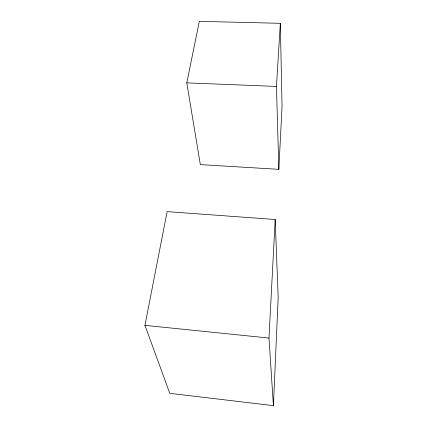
<?xml version="1.0" encoding="UTF-8"?>
<svg xmlns="http://www.w3.org/2000/svg" width="427" height="427" viewBox="0 0 427 427"><rect width="100%" height="100%" fill="white"/><g stroke="black" fill="none" stroke-linecap="round" stroke-linejoin="round"><path stroke-width="0.64" d="M273.419 405.65L278.185 297.251L275.185 219.499L167.133 211.632L144.95 325.358L169.781 393.326L273.419 405.65L268.983 338.045L275.185 219.499M278.842 169.343L282.05 106.27L280.325 23.309L199.318 21.35L186.786 82.865L200.338 164.608L278.842 169.343L276.461 86.435L280.325 23.309M186.786 82.865L276.461 86.435M144.95 325.358L268.983 338.045"/></g></svg>
